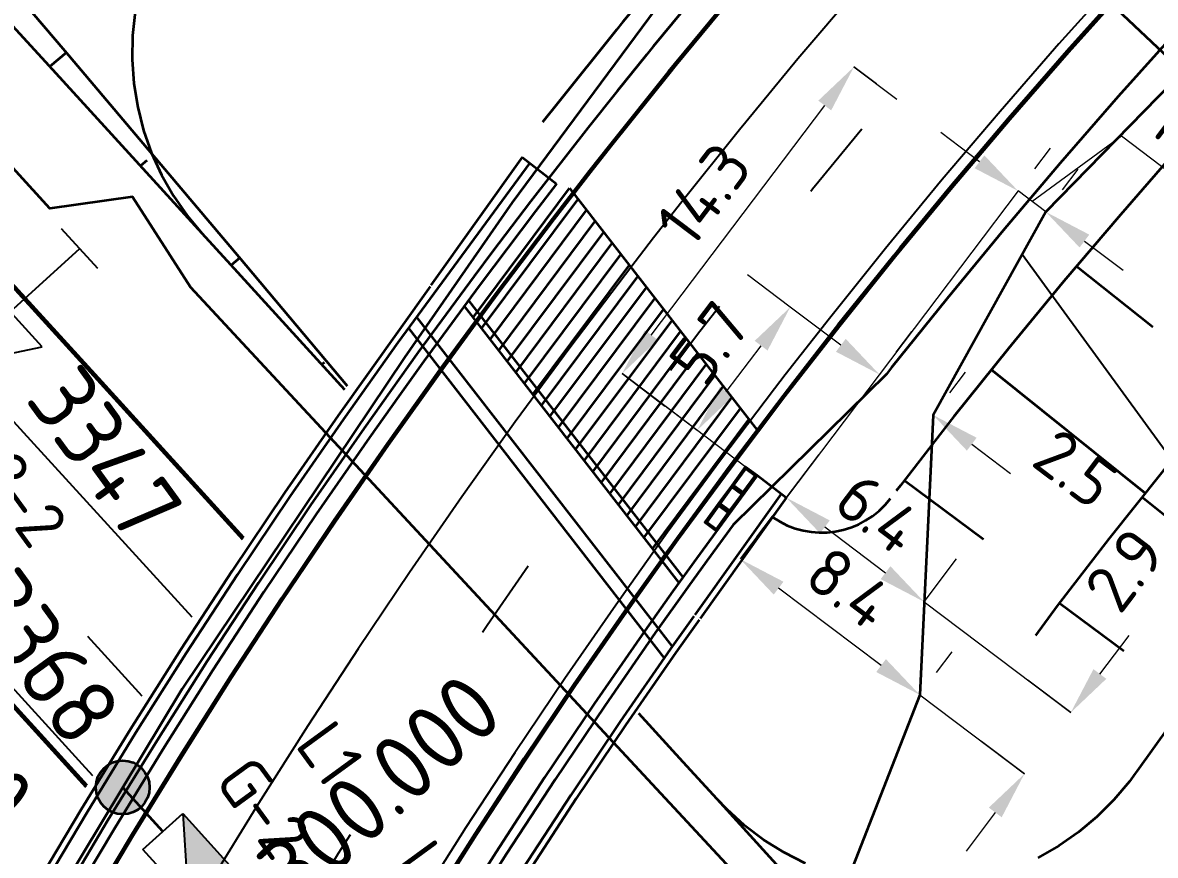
# Model space of a CAD drawing. Header units: metres. Extents: x 134219 to 139080, y 438661 to 444352.
# Drawn here: x 135269.32 to 135311.47, y 443394.96 to 443425.95 of the extents above; entities that cross this region are included whole.
import ezdxf

# ---------------------------------------------------------------- set-up
doc = ezdxf.new("R2010")
doc.units = ezdxf.units.M
doc.linetypes.add('13strp', pattern=[4, 1, -3])
doc.linetypes.add('39strp', pattern=[12, 3, -9])
doc.layers.get('DEFPOINTS').update_dxf_attribs({"color": 193})
for name, color, linetype, lineweight in [('N-WE-KL-ET-T18', 1, 'Continuous', 18), ('N-WE-KL-ET-T25', 7, 'Continuous', 25), ('N-WE-KL-ET_LS_HULPSTUK_MOF-G', 10, 'Continuous', 35), ('N-WE-KL-ET_LS_OV_ARMATUUR-S', 7, 'Continuous', 25), ('N-WE-KL-ET_LS_OV_ARMATUUR-T18', 1, 'Continuous', 25), ('N-WE-KL-ET_LS_OV_KABEL-G', 10, 'KL-LS-OV-N', 35), ('N-WE-KL-ET_LS_OV_KABEL-M', 7, 'Continuous', 18), ('N-WE-KL-ET_LS_OV_KABEL-T25', 7, 'Continuous', 25), ('N-WE-KL-ET_LS_OV_MANTELBUIS-G', 10, 'Continuous', 35), ('Utd-geleiderail-nw', 8, 'glm a2ee v014$0$f2m40080', 35), ('Utd-ondergr-nw', 8, '13strp', 35)]:
    doc.layers.add(name, color=color, linetype=linetype, lineweight=lineweight)
doc.layers.add('N-WE-KL-ET_LS_OV_ARMATUUR-T25', color=2, linetype='Continuous')
doc.layers.add('Utd-weg-nw', color=8, linetype='Continuous')
doc.styles.add('alm a2ee v011$0$rtw_iso', font='NLCS-ISO.ttf')
doc.styles.add('ISO18', font='NLCS-ISO.ttf')
doc.styles.add('ISO25', font='NLCS-ISO.ttf')
doc.styles.add('NLCS-ISO', font='NLCS-ISO.ttf')
doc.styles.add('NLCS_18', font='NLCS-ISO.ttf', dxfattribs={"height": 1.8})
doc.linetypes.add('glm a2ee v014$0$f2m40080', pattern='A,2,-1,[160,RTW.shx,S=0.5,R=0,X=0,Y=0],-1', length=4)
doc.linetypes.add('KL-LS-OV-N', pattern='A,4,-1,[103,NLCS.SHX,S=0.75,R=0,X=0,Y=0],-1,4,-1.5,["0V",Standard,S=1,R=0,X=0,Y=-0.5],-3', length=14.5)
doc.dimstyles.new('NLCS_t18_pijl_Dimension_l3_h1', dxfattribs={"dimtxt": 1.8, "dimasz": 1.8, "dimexe": 2, "dimexo": 2, "dimgap": 0.7, "dimtad": 1, "dimdec": 1, "dimzin": 0, "dimdsep": 46, "dimtxsty": 'NLCS_18', "dimcen": 2.5, "dimdle": 2, "dimclrd": 256, "dimclre": 256, "dimclrt": 256, "dimadec": 1, "dimazin": 0, "dimtfac": 1, "dimtdec": 1, "dimtofl": 0, "dimtmove": 1, "dimatfit": 0, "dimfxl": 0, "dimtolj": 1, "dimtzin": 0, "dimlwd": 18, "dimlwe": 18, "dimarcsym": 0})

# ---------------------------------------------------------------- blocks, each defined once
blk = doc.blocks.new('SKL-ET_OV_ARMATUUR_HD_NATRIUM_1x250W-SO (3)')
for p, q in [((6.493, 0), (3.493, 1.757)), ((3.493, -1.757), (6.493, 0))]:
    blk.add_line(p, q)
for points in [[(3.493, 1.757), (3.493, -1.757)], [(0, 1), (0, -1)], [(3.493, 0), (0, 0)]]:
    blk.add_lwpolyline(points)
at = {"layer": 'N-WE-KL-ET_LS_OV_ARMATUUR-T18', "style": 'ISO18', "flags": 1}
for tag, p in [('TYPE_ARMATUUR', (3.075, -6.821)), ('VERMOGEN_LAMP', (3.075, -10.606)), ('SPIEGELSTAND', (3.075, -14.39)), ('HOOGTE_LICHTMAST', (3.075, -18.175)), ('UITLEGGERHOEK', (3.075, -21.959)), ('TYPE_LICHTMAST', (3.075, -25.744)), ('BOTSVRIENDELIJK', (3.075, -29.528)), ('POSITIE_LICHTMAST', (3.075, -33.313)), ('KABELAANSLUITNG', (3.075, -37.097)), ('VOEDINGSPUNT', (3.075, -44.666))]:
    blk.add_attdef(tag, p, '', height=1.8, dxfattribs=at)
at = {"layer": 'N-WE-KL-ET_LS_OV_ARMATUUR-T18', "style": 'ISO18'}
for tag, p in [('FASE-AANSLUITING_1', (3.075, -40.882)), ('GROEPSNUMMER', (3.075, -48.451))]:
    blk.add_attdef(tag, p, '', height=1.8, dxfattribs=at)
at = {"layer": 'N-WE-KL-ET_LS_OV_ARMATUUR-T25', "style": 'ISO25'}
for tag, p in [('MASTNUMMER', (3.075, 7.391)), ('TYPE_SYMBOOL', (3.075, 3.606))]:
    blk.add_attdef(tag, p, '', height=2.5, dxfattribs=at)
blk = doc.blocks.new('SKL-ET_OV_ARMATUUR_SPECIAAL_1x70W-SO (1)')
blk.add_hatch(color=256).paths.add_polyline_path([(-2.5, -2), (2.5, -2), (0, 0)])
for p, q in [((-2.5, 0), (-2.5, -2)), ((2.5, 0), (-2.5, 0)), ((-2.5, -2), (0, 0)), ((0, 0), (2.5, -2)), ((2.5, -2), (2.5, 0)), ((-2.5, -2), (2.5, -2))]:
    blk.add_line(p, q)
at = {"layer": 'N-WE-KL-ET_LS_OV_ARMATUUR-T18', "style": 'NLCS-ISO', "flags": 1}
for tag, p in [('TYPE_ARMATUUR', (0, -8.681)), ('VERMOGEN_LAMP', (0, -12.465)), ('SPIEGELSTAND', (0, -16.25)), ('POSITIE_ARMATUUR', (0, -20.034)), ('KABELAANSLUITNG', (0, -23.819)), ('VOEDINGSPUNT', (0, -31.388))]:
    blk.add_attdef(tag, p, '', height=1.8, dxfattribs=at)
at = {"layer": 'N-WE-KL-ET_LS_OV_ARMATUUR-T18', "style": 'NLCS-ISO'}
for tag, p in [('FASE-AANSLUITING', (0, -27.603)), ('GROEPSNUMMER', (0, -35.172))]:
    blk.add_attdef(tag, p, '', height=1.8, dxfattribs=at)
at = {"layer": 'N-WE-KL-ET_LS_OV_ARMATUUR-T25', "style": 'NLCS-ISO'}
for tag, p, height in [('MASTNUMMER', (0, 6.36), 2.5), ('TYPE_SYMBOOL', (0, 2.575), 2.25)]:
    blk.add_attdef(tag, p, '', height=height, dxfattribs=at)
blk = doc.blocks.new('SKL-ET_HULP_MOF_AFDEKMOF_SO')
at = {"ltscale": 10}
h = blk.add_hatch(color=256, dxfattribs=at)
edge = h.paths.add_edge_path()
edge.add_arc((0, 0), 1, 0, 360)
blk.add_circle((0, 0), 1)
at = {"layer": 'N-WE-KL-ET-T18', "style": 'NLCS-ISO', "flags": 1}
for tag, p in [('OMSCHRIJVING_LEGENDA', (0, -8.431)), ('LOCATIE', (0, -12.215)), ('MASTNUMMER', (0, -16)), ('VAN', (0, -19.784)), ('NAAR', (0, -23.569)), ('AFTAKKING', (0, -27.353)), ('VOEDINGSPUNT', (0, -31.138)), ('GROEPSNUMMER', (0, -34.922)), ('POSITIE_X', (0, -38.707)), ('POSITIE_Y', (0, -42.491)), ('OVERIGE_OPMERKING(EN)_2', (0, -50.06))]:
    blk.add_attdef(tag, p, '', height=1.8, dxfattribs=at)
at = {"layer": 'N-WE-KL-ET-T18', "style": 'NLCS-ISO'}
blk.add_attdef('OVERIGE_OPMERKING(EN)_1', (0, -46.276), '', height=1.8, dxfattribs=at)
at = {"layer": 'N-WE-KL-ET-T25', "style": 'NLCS-ISO'}
blk.add_attdef('SOORT_MOF', (0, 2.715), '', height=2.25, dxfattribs=at)
blk = doc.blocks.new('*D387')
at = {"layer": 'DEFPOINTS', "color": 0, "transparency": 16777216}
for p in [(135297.735, 443408.267), (135302.864, 443404.391), (135302.864, 443404.391)]:
    blk.add_point(p, dxfattribs=at)
at = {"layer": 'N-WE-KL-ET_LS_OV_KABEL-M', "lineweight": 18, "transparency": 16777216}
for p, q in [((135297.735, 443408.267), (135298.941, 443409.862)), ((135302.864, 443404.391), (135304.07, 443405.987))]:
    blk.add_line(p, q, dxfattribs=at)
at = {"layer": 'N-WE-KL-ET_LS_OV_KABEL-M', "linetype": 'Continuous', "lineweight": 18, "transparency": 16777216}
blk.add_line((135299.171, 443407.182), (135301.428, 443405.476), dxfattribs=at)
at = {"layer": 'N-WE-KL-ET_LS_OV_KABEL-M', "transparency": 16777216}
for points in [[(135299.352, 443407.421), (135298.99, 443406.942), (135297.735, 443408.267)], [(135301.609, 443405.715), (135301.247, 443405.237), (135302.864, 443404.391)]]:
    blk.add_solid(points, dxfattribs=at)
at = {"layer": 'N-WE-KL-ET_LS_OV_KABEL-M', "transparency": 16777216, "insert": (135301.158, 443407.686), "char_height": 1.8, "attachment_point": 5, "rotation": 322.9249, "style": 'NLCS_18'}
blk.add_mtext('\\A1;6.4', dxfattribs=at)
blk = doc.blocks.new('*D388')
at = {"layer": 'DEFPOINTS', "color": 0, "transparency": 16777216}
for p in [(135308.319, 443400.269), (135306.596, 443397.989), (135306.596, 443397.989)]:
    blk.add_point(p, dxfattribs=at)
at = {"layer": 'N-WE-KL-ET_LS_OV_KABEL-M', "linetype": 'Continuous', "lineweight": 18, "transparency": 16777216}
for p, q in [((135309.404, 443401.705), (135310.489, 443403.142)), ((135305.51, 443396.552), (135304.425, 443395.116))]:
    blk.add_line(p, q, dxfattribs=at)
at = {"layer": 'N-WE-KL-ET_LS_OV_KABEL-M', "lineweight": 18, "transparency": 16777216}
for p, q in [((135308.319, 443400.269), (135306.723, 443401.475)), ((135306.596, 443397.989), (135305, 443399.194))]:
    blk.add_line(p, q, dxfattribs=at)
at = {"layer": 'N-WE-KL-ET_LS_OV_KABEL-M', "transparency": 16777216}
for points in [[(135309.165, 443401.886), (135309.643, 443401.525), (135308.319, 443400.269)], [(135305.271, 443396.733), (135305.75, 443396.372), (135306.596, 443397.989)]]:
    blk.add_solid(points, dxfattribs=at)
at = {"layer": 'N-WE-KL-ET_LS_OV_KABEL-M', "transparency": 16777216, "insert": (135310.326, 443405.58), "char_height": 1.8, "attachment_point": 5, "rotation": 52.9249, "style": 'NLCS_18'}
blk.add_mtext('\\A1;2.9', dxfattribs=at)
blk = doc.blocks.new('*D389')
at = {"layer": 'DEFPOINTS', "color": 0, "transparency": 16777216}
for p in [(135296.012, 443405.986, 8.039), (135296.012, 443405.986), (135302.698, 443400.934, 8.039)]:
    blk.add_point(p, dxfattribs=at)
at = {"layer": 'N-WE-KL-ET_LS_OV_KABEL-M', "lineweight": 18, "transparency": 16777216}
for p, q in [((135296.635, 443406.811), (135297.217, 443407.582)), ((135303.321, 443401.759), (135303.903, 443402.529))]:
    blk.add_line(p, q, dxfattribs=at)
at = {"layer": 'N-WE-KL-ET_LS_OV_KABEL-M', "linetype": 'Continuous', "lineweight": 18, "transparency": 16777216}
blk.add_line((135301.262, 443402.019), (135297.448, 443404.901), dxfattribs=at)
at = {"layer": 'N-WE-KL-ET_LS_OV_KABEL-M', "transparency": 16777216}
for points in [[(135297.629, 443405.14), (135297.267, 443404.661), (135296.012, 443405.986)], [(135301.442, 443402.258), (135301.081, 443401.78), (135302.698, 443400.934)]]:
    blk.add_solid(points, dxfattribs=at)
at = {"layer": 'N-WE-KL-ET_LS_OV_KABEL-M', "transparency": 16777216, "insert": (135300.083, 443404.915), "char_height": 1.8, "attachment_point": 5, "rotation": 322.9249, "style": 'NLCS_18'}
blk.add_mtext('\\A1;8.4', dxfattribs=at)
blk = doc.blocks.new('*D390')
at = {"layer": 'DEFPOINTS', "color": 0, "transparency": 16777216}
for p in [(135301.2, 443412.853, 8.039), (135301.2, 443412.853), (135303.2, 443411.342, 8.039)]:
    blk.add_point(p, dxfattribs=at)
at = {"layer": 'N-WE-KL-ET_LS_OV_KABEL-M', "linetype": 'Continuous', "lineweight": 18, "transparency": 16777216}
for p, q in [((135299.764, 443413.938), (135298.328, 443415.023)), ((135304.636, 443410.257), (135306.072, 443409.172))]:
    blk.add_line(p, q, dxfattribs=at)
at = {"layer": 'N-WE-KL-ET_LS_OV_KABEL-M', "lineweight": 18, "transparency": 16777216}
for p, q in [((135301.824, 443413.678), (135302.406, 443414.449)), ((135303.823, 443412.168), (135304.405, 443412.938))]:
    blk.add_line(p, q, dxfattribs=at)
at = {"layer": 'N-WE-KL-ET_LS_OV_KABEL-M', "transparency": 16777216}
for points in [[(135299.945, 443414.178), (135299.583, 443413.699), (135301.2, 443412.853)], [(135304.817, 443410.497), (135304.455, 443410.018), (135303.2, 443411.342)]]:
    blk.add_solid(points, dxfattribs=at)
at = {"layer": 'N-WE-KL-ET_LS_OV_KABEL-M', "transparency": 16777216, "insert": (135308.489, 443409.351), "char_height": 1.8, "attachment_point": 5, "rotation": 322.9249, "style": 'NLCS_18'}
blk.add_mtext('\\A1;2.5', dxfattribs=at)
blk = doc.blocks.new('*D391')
at = {"layer": 'DEFPOINTS', "color": 0, "transparency": 16777216}
for p in [(135297.883, 443415.36), (135297.883, 443415.36), (135294.418, 443410.773)]:
    blk.add_point(p, dxfattribs=at)
at = {"layer": 'N-WE-KL-ET_LS_OV_KABEL-M', "lineweight": 18, "transparency": 16777216}
for p, q in [((135297.883, 443415.36), (135296.288, 443416.565)), ((135294.418, 443410.773), (135292.822, 443411.979))]:
    blk.add_line(p, q, dxfattribs=at)
at = {"layer": 'N-WE-KL-ET_LS_OV_KABEL-M', "linetype": 'Continuous', "lineweight": 18, "transparency": 16777216}
blk.add_line((135295.503, 443412.209), (135296.798, 443413.923), dxfattribs=at)
at = {"layer": 'N-WE-KL-ET_LS_OV_KABEL-M', "transparency": 16777216}
for points in [[(135296.559, 443414.104), (135297.037, 443413.743), (135297.883, 443415.36)], [(135295.264, 443412.39), (135295.742, 443412.028), (135294.418, 443410.773)]]:
    blk.add_solid(points, dxfattribs=at)
at = {"layer": 'N-WE-KL-ET_LS_OV_KABEL-M', "transparency": 16777216, "insert": (135294.873, 443414.03), "char_height": 1.8, "attachment_point": 5, "rotation": 52.9249, "style": 'NLCS_18'}
blk.add_mtext('\\A1;5.7', dxfattribs=at)
blk = doc.blocks.new('*D392')
at = {"layer": 'DEFPOINTS', "color": 0, "transparency": 16777216}
for p in [(135300.251, 443424.298), (135300.251, 443424.298), (135291.625, 443412.883)]:
    blk.add_point(p, dxfattribs=at)
at = {"layer": 'N-WE-KL-ET_LS_OV_KABEL-M', "lineweight": 18, "transparency": 16777216}
for p, q in [((135300.251, 443424.298), (135301.847, 443423.093)), ((135291.625, 443412.883), (135293.221, 443411.677))]:
    blk.add_line(p, q, dxfattribs=at)
at = {"layer": 'N-WE-KL-ET_LS_OV_KABEL-M', "linetype": 'Continuous', "lineweight": 18, "transparency": 16777216}
blk.add_line((135292.711, 443414.319), (135299.166, 443422.862), dxfattribs=at)
at = {"layer": 'N-WE-KL-ET_LS_OV_KABEL-M', "transparency": 16777216}
for points in [[(135298.926, 443423.043), (135299.405, 443422.681), (135300.251, 443424.298)], [(135292.471, 443414.5), (135292.95, 443414.138), (135291.625, 443412.883)]]:
    blk.add_solid(points, dxfattribs=at)
at = {"layer": 'N-WE-KL-ET_LS_OV_KABEL-M', "transparency": 16777216, "insert": (135294.662, 443419.555), "char_height": 1.8, "attachment_point": 5, "rotation": 52.9249, "style": 'NLCS_18'}
blk.add_mtext('\\A1;14.3', dxfattribs=at)
blk = doc.blocks.new('*D393')
at = {"layer": 'DEFPOINTS', "color": 0, "transparency": 16777216}
for p in [(135306.36, 443419.682, 8.039), (135306.36, 443419.682), (135307.392, 443418.902, 8.039)]:
    blk.add_point(p, dxfattribs=at)
at = {"layer": 'N-WE-KL-ET_LS_OV_KABEL-M', "linetype": 'Continuous', "lineweight": 18, "transparency": 16777216}
for p, q in [((135304.924, 443420.767), (135303.488, 443421.852)), ((135306.876, 443419.292), (135310.203, 443421.729)), ((135310.203, 443421.729), (135313.187, 443419.474)), ((135307.392, 443418.902), (135306.36, 443419.682)), ((135308.828, 443417.817), (135310.265, 443416.732))]:
    blk.add_line(p, q, dxfattribs=at)
at = {"layer": 'N-WE-KL-ET_LS_OV_KABEL-M', "lineweight": 18, "transparency": 16777216}
for p, q in [((135306.984, 443420.507), (135307.566, 443421.278)), ((135308.016, 443419.727), (135308.598, 443420.498))]:
    blk.add_line(p, q, dxfattribs=at)
at = {"layer": 'N-WE-KL-ET_LS_OV_KABEL-M', "transparency": 16777216}
for points in [[(135305.105, 443421.006), (135304.743, 443420.528), (135306.36, 443419.682)], [(135309.009, 443418.056), (135308.648, 443417.578), (135307.392, 443418.902)]]:
    blk.add_solid(points, dxfattribs=at)
at = {"layer": 'N-WE-KL-ET_LS_OV_KABEL-M', "transparency": 16777216, "insert": (135312.66, 443421.878), "char_height": 1.8, "attachment_point": 5, "rotation": 322.9249, "style": 'NLCS_18'}
blk.add_mtext('\\A1;1.3', dxfattribs=at)

msp = doc.modelspace()

# ---------------------------------------------------------------- linework, layer by layer
at = {"layer": 'N-WE-KL-ET_LS_OV_KABEL-G', "flags": 128}
for points in [[(135533.092, 443210.04), (135533.535, 443210.759), (135534.343, 443212.229), (135533.528, 443212.567), (135528.772, 443203.137), (135525.989, 443204.277), (135479.738, 443235.112), (135473.517, 443239.231), (135463.956, 443246.918), (135443.327, 443261.303), (135429.709, 443270.851), (135415.459, 443281.65), (135402.01, 443292.438), (135387.865, 443304.349), (135376.424, 443314.545), (135366.623, 443323.695), (135358.679, 443331.247), (135352.874, 443337.283), (135339.952, 443350.762), (135329.776, 443361.208), (135324.303, 443365.552), (135315.614, 443372.982), (135275.562, 443416.107), (135273.401, 443419.458), (135270.331, 443419.034), (135260.539, 443429.783), (135245.69, 443445.653), (135226.755, 443465.817), (135208.161, 443486.076), (135184.337, 443511.159), (135171.106, 443525.502), (135145.778, 443551.185), (135137.552, 443561.265), (135111.823, 443587.421), (135096.517, 443601.573), (135096.581, 443601.642), (135094.961, 443603.186), (135072.155, 443625.469), (135049.888, 443646.392), (135049.859, 443646.372)], [(135274.534, 443395.842), (135273.041, 443397.485)]]:
    msp.add_lwpolyline(points, dxfattribs=at)
for points, elevation in [([(135529.9, 443571.875), (135523.79, 443568.374), (135513.946, 443562.397), (135500.618, 443554.834), (135497.127, 443552.893), (135485.442, 443546.346), (135476.713, 443541.44), (135465.438, 443534.876), (135455.272, 443529.64), (135450.451, 443527.984), (135439.153, 443522.461), (135433.339, 443519.575), (135415.868, 443511.311), (135400.803, 443504.549), (135389.184, 443499.078), (135377.101, 443493.401), (135361.318, 443485.239), (135349.162, 443477.672), (135342.125, 443472.758), (135333.617, 443466.603), (135324.792, 443459.256), (135322.366, 443457.346), (135310.064, 443446.127), (135304.584, 443440.292), (135302.487, 443438.14), (135300.612, 443436.914), (135300.632, 443436.922), (135300.606, 443436.747), (135297.969, 443433.343), (135287.537, 443419.258), (135283.531, 443413.488), (135275.252, 443401.159), (135268.552, 443390.028), (135261.769, 443377.032), (135253.948, 443359.543), (135249.283, 443346.731), (135245.327, 443333.985), (135239.582, 443308.498), (135238.411, 443302.213), (135237.077, 443299.825), (135235.322, 443288.355), (135234.738, 443284.025), (135234.363, 443271.554), (135234.551, 443258.583), (135234.553, 443258.608), (135234.172, 443256.929), (135234.544, 443246.911), (135234.533, 443246.867)], 7.177), ([(135312.654, 443425.347), (135312.841, 443425.409), (135313.119, 443424.776), (135307.392, 443418.902), (135303.2, 443411.342), (135302.698, 443400.934), (135298.841, 443391.059)], 8.152)]:
    msp.add_lwpolyline(points, dxfattribs=dict(at, elevation=elevation))
at = {"layer": 'N-WE-KL-ET_LS_OV_KABEL-M'}
for points in [[(135301.086, 443423.668), (135300.251, 443424.298)], [(135306.36, 443419.682), (135296.012, 443405.986)], [(135298.328, 443415.023), (135297.883, 443415.36)], [(135296.651, 443409.086), (135291.625, 443412.883)], [(135302.864, 443404.391), (135308.319, 443400.269)]]:
    msp.add_lwpolyline(points, dxfattribs=at)
at = {"layer": 'N-WE-KL-ET_LS_OV_KABEL-M', "elevation": 8.039}
msp.add_lwpolyline([(135302.698, 443400.934), (135306.596, 443397.989)], dxfattribs=at)
at = {"layer": 'N-WE-KL-ET_LS_OV_KABEL-T25'}
msp.add_line((135325.009, 443391.91), (135306.51, 443417.311), dxfattribs=at)
at = {"layer": 'N-WE-KL-ET_LS_OV_MANTELBUIS-G', "linetype": 'Continuous'}
msp.add_lwpolyline([(135311.967, 443424.62), (135313.341, 443426.074), (135301.293, 443437.451), (135299.919, 443435.997)], close=True, dxfattribs=at)
at = {"layer": 'Utd-geleiderail-nw', "linetype": 'Continuous', "flags": 128}
for points in [[(135294.646, 443427.317), (135292.785, 443425.063), (135292.53, 443424.749), (135291.447, 443423.398), (135290.358, 443422.039), (135288.216, 443419.288), (135286.807, 443417.426), (135286.114, 443416.51), (135284.553, 443414.394), (135284.04, 443413.688), (135282.021, 443410.86), (135280.035, 443407.994), (135278.089, 443405.101), (135276.183, 443402.181), (135274.318, 443399.235), (135272.494, 443396.264), (135270.711, 443393.267)], [(135312.284, 443425.645), (135310.09, 443423.198), (135307.93, 443420.721), (135305.803, 443418.213), (135303.715, 443415.685), (135301.654, 443413.113), (135301.462, 443412.867), (135295.754, 443407.254), (135294.775, 443405.922), (135294.069, 443404.942), (135292.86, 443403.239), (135290.977, 443400.522), (135289.134, 443397.782), (135287.328, 443395.016), (135285.562, 443392.226)]]:
    msp.add_lwpolyline(points, dxfattribs=at)
at = {"layer": 'Utd-ondergr-nw', "linetype": 'Continuous'}
for p, q in [((135287.906, 443420.94), (135289.189, 443419.943)), ((135286.079, 443414.974), (135289.667, 443419.783)), ((135289.667, 443419.783), (135296.662, 443410.763)), ((135286.397, 443414.564), (135289.985, 443419.373)), ((135286.715, 443414.154), (135290.303, 443418.963)), ((135287.033, 443413.744), (135290.621, 443418.553)), ((135287.351, 443413.334), (135290.939, 443418.143)), ((135287.669, 443412.924), (135291.257, 443417.733)), ((135287.987, 443412.514), (135291.575, 443417.323)), ((135288.305, 443412.104), (135291.893, 443416.913)), ((135288.623, 443411.694), (135292.211, 443416.503)), ((135288.941, 443411.284), (135292.529, 443416.093)), ((135289.259, 443410.874), (135292.847, 443415.683)), ((135285.75, 443415.399), (135293.738, 443405.098)), ((135285.903, 443415.609), (135293.89, 443405.311)), ((135289.577, 443410.464), (135293.165, 443415.273)), ((135283.977, 443414.987), (135293.488, 443402.723)), ((135289.895, 443410.054), (135293.483, 443414.863)), ((135283.671, 443414.571), (135293.191, 443402.296)), ((135290.213, 443409.644), (135293.8, 443414.453)), ((135290.531, 443409.234), (135294.118, 443414.043)), ((135290.849, 443408.824), (135294.436, 443413.633)), ((135291.167, 443408.414), (135294.754, 443413.223)), ((135291.485, 443408.004), (135295.072, 443412.813)), ((135291.803, 443407.594), (135295.39, 443412.403)), ((135292.12, 443407.184), (135295.708, 443411.993)), ((135292.438, 443406.774), (135296.026, 443411.583)), ((135292.756, 443406.364), (135296.344, 443411.173)), ((135293.074, 443405.954), (135296.662, 443410.763)), ((135297.735, 443408.267), (135296.648, 443409.088))]:
    msp.add_line(p, q, dxfattribs=at)
at = {"layer": 'Utd-ondergr-nw', "linetype": 'Continuous', "flags": 128}
for points in [[(135281.306, 443412.279), (135277.065, 443416.936), (135276.002, 443418.101), (135270.303, 443424.338), (135263.528, 443431.73), (135256.742, 443439.11), (135249.944, 443446.48), (135243.134, 443453.839), (135236.312, 443461.187), (135229.479, 443468.525), (135225.067, 443473.25), (135222.634, 443475.851), (135215.777, 443483.166), (135210.922, 443488.332), (135208.909, 443490.47), (135202.029, 443497.764), (135195.137, 443505.046), (135188.233, 443512.317), (135181.318, 443519.577), (135174.392, 443526.827), (135167.453, 443534.065), (135160.503, 443541.291), (135154.5, 443547.515)], [(135277.513, 443406.716), (135272.226, 443412.522), (135265.47, 443419.916), (135258.703, 443427.3), (135251.924, 443434.673), (135251.273, 443435.38), (135245.133, 443442.035), (135238.33, 443449.387), (135231.516, 443456.727), (135224.69, 443464.057), (135220.282, 443468.777), (135217.852, 443471.375), (135211.002, 443478.683), (135206.152, 443483.843), (135204.141, 443485.98), (135197.268, 443493.265), (135190.383, 443500.54), (135183.487, 443507.804), (135176.579, 443515.056), (135169.66, 443522.298), (135162.729, 443529.528), (135155.786, 443536.748), (135149.789, 443542.965)], [(135277.553, 443406.776), (135272.278, 443412.569), (135265.522, 443419.964), (135258.755, 443427.348), (135251.975, 443434.721), (135245.184, 443442.083), (135238.382, 443449.434), (135231.567, 443456.775), (135224.741, 443464.104), (135220.333, 443468.825), (135217.903, 443471.423), (135211.053, 443478.731), (135206.203, 443483.891), (135204.192, 443486.028), (135197.319, 443493.313), (135190.434, 443500.588), (135183.538, 443507.852), (135176.63, 443515.104), (135169.71, 443522.346), (135162.779, 443529.577), (135155.836, 443536.796), (135149.84, 443543.013)], [(135271.718, 443397.557), (135271.237, 443398.086), (135264.505, 443405.48), (135257.761, 443412.862), (135251.005, 443420.233), (135244.237, 443427.594), (135243.587, 443428.3), (135237.457, 443434.944), (135230.666, 443442.283), (135223.863, 443449.611), (135217.048, 443456.929), (135212.647, 443461.641), (135210.222, 443464.235), (135203.383, 443471.53), (135198.541, 443476.682), (135196.534, 443478.815), (135189.672, 443486.088), (135182.799, 443493.351), (135175.914, 443500.602), (135169.018, 443507.843), (135162.11, 443515.072), (135155.191, 443522.291), (135148.26, 443529.498), (135146.053, 443531.788)], [(135271.681, 443397.494), (135271.186, 443398.039), (135264.453, 443405.432), (135257.709, 443412.815), (135250.953, 443420.186), (135244.185, 443427.547), (135237.406, 443434.897), (135230.615, 443442.236), (135223.812, 443449.564), (135216.997, 443456.881), (135212.596, 443461.593), (135210.17, 443464.187), (135203.332, 443471.482), (135198.49, 443476.634), (135196.483, 443478.767), (135189.621, 443486.04), (135182.748, 443493.303), (135175.863, 443500.554), (135168.967, 443507.795), (135162.059, 443515.024), (135155.14, 443522.242), (135148.209, 443529.449), (135147.558, 443530.125)], [(135281.407, 443412.423), (135277.38, 443417.223), (135270.904, 443424.889), (135264.388, 443432.519), (135257.819, 443440.103), (135251.213, 443447.653), (135244.605, 443455.202), (135237.995, 443462.752), (135231.384, 443470.302), (135227.12, 443475.17), (135224.771, 443477.851), (135218.148, 443485.392), (135213.457, 443490.717), (135211.513, 443492.923), (135204.876, 443500.454), (135198.242, 443507.989)], [(135342.175, 443456.522), (135339.549, 443454.488), (135336.951, 443452.417), (135334.383, 443450.31), (135331.844, 443448.167), (135329.334, 443445.99), (135326.856, 443443.778), (135324.408, 443441.532), (135321.992, 443439.252), (135319.607, 443436.938), (135317.255, 443434.592), (135314.936, 443432.213), (135312.65, 443429.803), (135310.398, 443427.361), (135308.18, 443424.887), (135305.996, 443422.384), (135303.847, 443419.85), (135301.962, 443417.566), (135301.734, 443417.286), (135299.657, 443414.694), (135297.976, 443412.541)], [(135324.809, 443456.389), (135322.186, 443454.113), (135319.595, 443451.801), (135317.037, 443449.453), (135314.511, 443447.07), (135312.019, 443444.652), (135309.561, 443442.199), (135307.137, 443439.713), (135304.747, 443437.193), (135302.393, 443434.64), (135300.075, 443432.055), (135297.792, 443429.438), (135295.547, 443426.79), (135293.576, 443424.403), (135293.338, 443424.11), (135291.166, 443421.401), (135290.404, 443420.431)], [(135324.854, 443456.335), (135322.233, 443454.06), (135319.642, 443451.749), (135317.085, 443449.401), (135314.56, 443447.019), (135312.068, 443444.602), (135309.61, 443442.15), (135307.187, 443439.664), (135304.798, 443437.145), (135302.445, 443434.593), (135300.127, 443432.009), (135297.845, 443429.393), (135295.6, 443426.745), (135293.63, 443424.359), (135293.392, 443424.066), (135291.221, 443421.357), (135290.453, 443420.38)], [(135342.218, 443456.467), (135339.592, 443454.433), (135336.995, 443452.362), (135334.427, 443450.256), (135331.889, 443448.114), (135329.381, 443445.937), (135326.903, 443443.726), (135324.456, 443441.48), (135322.04, 443439.201), (135319.656, 443436.888), (135317.305, 443434.543), (135314.986, 443432.165), (135312.701, 443429.755), (135310.45, 443427.313), (135308.232, 443424.841), (135306.049, 443422.338), (135303.901, 443419.805), (135302.017, 443417.522), (135301.789, 443417.242), (135299.712, 443414.65), (135298.025, 443412.49)], [(135320.548, 443455.974), (135317.931, 443453.639), (135315.348, 443451.268), (135312.797, 443448.861), (135310.28, 443446.419), (135307.797, 443443.943), (135305.349, 443441.432), (135302.936, 443438.887), (135300.558, 443436.309), (135298.217, 443433.698), (135295.912, 443431.055), (135293.644, 443428.381), (135291.654, 443425.97), (135291.413, 443425.675), (135289.22, 443422.938), (135288.668, 443422.236)], [(135350.727, 443456.019), (135348.107, 443454.103), (135345.514, 443452.151), (135342.948, 443450.163), (135340.41, 443448.14), (135337.9, 443446.082), (135335.419, 443443.988), (135332.968, 443441.861), (135330.546, 443439.7), (135328.155, 443437.505), (135325.794, 443435.278), (135323.464, 443433.018), (135321.166, 443430.725), (135318.901, 443428.401), (135316.667, 443426.046), (135314.467, 443423.66), (135312.3, 443421.244), (135310.166, 443418.797), (135308.067, 443416.322), (135306.225, 443414.091), (135306.002, 443413.817), (135303.973, 443411.284), (135301.979, 443408.723), (135301.827, 443408.526)], [(135346.852, 443445.195), (135344.418, 443443.183), (135342.012, 443441.139), (135339.633, 443439.065), (135337.282, 443436.959), (135334.948, 443434.836), (135332.635, 443432.691), (135330.376, 443430.488), (135328.148, 443428.257), (135325.95, 443425.996), (135323.814, 443423.677), (135321.716, 443421.325), (135319.65, 443418.946), (135317.617, 443416.54), (135315.618, 443414.109), (135313.651, 443411.653), (135311.907, 443409.459), (135311.692, 443409.193), (135309.733, 443406.734), (135307.815, 443404.243), (135307.003, 443403.132)], [(135273.504, 443426.357), (135273.408, 443425.468), (135273.392, 443424.574), (135273.456, 443423.682), (135273.599, 443422.799), (135273.821, 443421.933), (135274.119, 443421.09), (135274.491, 443420.277), (135274.935, 443419.5), (135275.445, 443418.767), (135276.002, 443418.101)], [(135270.95, 443424.835), (135270.33, 443424.309)], [(135288.189, 443420.726), (135283.283, 443414.041), (135281.253, 443411.193), (135279.262, 443408.317), (135277.311, 443405.413), (135275.401, 443402.482), (135273.532, 443399.525), (135271.704, 443396.543), (135269.918, 443393.535), (135268.173, 443390.503)], [(135273.942, 443420.818), (135273.705, 443420.617)], [(135287.906, 443420.94), (135284.509, 443416.174)], [(135290.404, 443420.431), (135289.033, 443418.661), (135286.938, 443415.892), (135284.881, 443413.094), (135282.864, 443410.267), (135280.885, 443407.413), (135278.947, 443404.532), (135277.049, 443401.624), (135275.192, 443398.691), (135273.375, 443395.731), (135271.6, 443392.747), (135269.866, 443389.738), (135268.175, 443386.705)], [(135290.453, 443420.38), (135289.088, 443418.618), (135286.994, 443415.85), (135284.938, 443413.053), (135282.921, 443410.227), (135280.943, 443407.374), (135279.006, 443404.494), (135277.108, 443401.587), (135275.251, 443398.653), (135273.435, 443395.695), (135271.66, 443392.711), (135269.927, 443389.703), (135268.236, 443386.672)], [(135289.189, 443419.943), (135288.402, 443418.932), (135286.303, 443416.154), (135284.243, 443413.347), (135283.318, 443412.049), (135282.222, 443410.512), (135280.241, 443407.649), (135278.299, 443404.759), (135276.398, 443401.842), (135274.538, 443398.899), (135272.718, 443395.93), (135270.941, 443392.937), (135269.204, 443389.919)], [(135277.403, 443417.196), (135277.077, 443416.922)], [(135311.373, 443414.613), (135308.537, 443416.876)], [(135284.479, 443416.132), (135281.056, 443411.331), (135279.063, 443408.452), (135277.111, 443405.545), (135275.199, 443402.612), (135273.328, 443399.652), (135271.498, 443396.667), (135269.71, 443393.656), (135267.964, 443390.621)], [(135280.534, 443413.296), (135280.448, 443413.224)], [(135311.092, 443408.439), (135305.367, 443413.025)], [(135297.976, 443412.541), (135297.616, 443412.072), (135295.611, 443409.423), (135293.644, 443406.746), (135291.713, 443404.042), (135289.821, 443401.312), (135287.967, 443398.555), (135286.151, 443395.773), (135284.374, 443392.966), (135282.636, 443390.135), (135280.937, 443387.28), (135279.279, 443384.401), (135277.66, 443381.5), (135276.082, 443378.576), (135274.545, 443375.631), (135273.049, 443372.665), (135271.594, 443369.678), (135270.18, 443366.672), (135268.809, 443363.646)], [(135298.025, 443412.49), (135297.671, 443412.03), (135295.667, 443409.381), (135293.7, 443406.705), (135291.771, 443404.002), (135289.879, 443401.272), (135288.025, 443398.517), (135286.21, 443395.735), (135284.433, 443392.929), (135282.696, 443390.099), (135280.998, 443387.244), (135279.339, 443384.367), (135277.721, 443381.466), (135276.144, 443378.544), (135274.607, 443375.599), (135273.111, 443372.634), (135271.657, 443369.648), (135270.244, 443366.643), (135268.873, 443363.618)], [(135296.648, 443409.088), (135294.388, 443406.009), (135293.513, 443404.782), (135292.468, 443403.315), (135290.585, 443400.596), (135288.741, 443397.85), (135286.935, 443395.078), (135285.167, 443392.283), (135283.439, 443389.462), (135281.749, 443386.618), (135280.1, 443383.751), (135279.189, 443382.116), (135278.49, 443380.861), (135276.921, 443377.949), (135275.393, 443375.016), (135273.905, 443372.062), (135272.458, 443369.087), (135271.053, 443366.092), (135269.69, 443363.079), (135268.368, 443360.046)], [(135305.069, 443406.706), (135302.125, 443408.911)], [(135297.543, 443408.411), (135294.33, 443403.904)], [(135297.735, 443408.267), (135294.526, 443403.765)], [(135315.653, 443404.536), (135310.967, 443408.282)], [(135310.296, 443402.549), (135307.89, 443404.341)], [(135294.3, 443403.862), (135293.429, 443402.64), (135291.556, 443399.934), (135289.721, 443397.201), (135287.923, 443394.444), (135286.165, 443391.662), (135284.445, 443388.855), (135282.764, 443386.025), (135281.122, 443383.172), (135279.521, 443380.297), (135277.959, 443377.399), (135276.438, 443374.48), (135274.958, 443371.54), (135273.518, 443368.58), (135272.12, 443365.6), (135270.764, 443362.602), (135269.449, 443359.584), (135268.176, 443356.549)], [(135294.496, 443403.722), (135293.626, 443402.502), (135291.754, 443399.798), (135289.921, 443397.069), (135288.125, 443394.314), (135286.368, 443391.535), (135284.65, 443388.731), (135282.971, 443385.904), (135281.331, 443383.054), (135279.731, 443380.181), (135278.171, 443377.287), (135276.652, 443374.371), (135275.173, 443371.434), (135273.735, 443368.477), (135272.338, 443365.5), (135270.983, 443362.504), (135269.669, 443359.49), (135268.398, 443356.458)], [(135312.574, 443400.59), (135310.788, 443398.105), (135310.714, 443398.001), (135310.501, 443397.711), (135309.928, 443397.025), (135309.295, 443396.393), (135308.609, 443395.82), (135307.874, 443395.311), (135307.096, 443394.869)], [(135334.568, 443355.418), (135331.104, 443358.892), (135327.66, 443362.385), (135327.097, 443362.96), (135324.236, 443365.898), (135323.581, 443366.574), (135320.504, 443369.773), (135317.436, 443372.991), (135314.054, 443376.572), (135310.682, 443380.173), (135307.317, 443383.794), (135303.958, 443387.431), (135300.603, 443391.084), (135297.25, 443394.75), (135295.16, 443397.042), (135293.897, 443398.428), (135292.25, 443400.24)], [(135298.45, 443394.657), (135297.651, 443395.06), (135296.892, 443395.532), (135296.178, 443396.071), (135295.516, 443396.671), (135295.16, 443397.042)]]:
    msp.add_lwpolyline(points, dxfattribs=at)
at = {"layer": 'Utd-ondergr-nw', "linetype": 'Continuous'}
for points in [[(135296.147, 443408.401), (135296.648, 443409.088), (135296.203, 443409.412), (135295.703, 443408.725)], [(135296.136, 443408.471), (135296.578, 443409.077), (135296.214, 443409.342), (135295.773, 443408.736)], [(135295.647, 443407.714), (135296.147, 443408.401), (135295.703, 443408.725), (135295.202, 443408.038)], [(135295.636, 443407.784), (135296.077, 443408.39), (135295.714, 443408.655), (135295.272, 443408.049)], [(135295.146, 443407.027), (135295.647, 443407.714), (135295.202, 443408.038), (135294.702, 443407.351)], [(135295.135, 443407.097), (135295.577, 443407.703), (135295.213, 443407.968), (135294.772, 443407.362)]]:
    msp.add_lwpolyline(points, close=True, dxfattribs=at)
msp.add_arc((135299.054, 443410.18), 3.211, 235.1663, 322.8851, dxfattribs=at)
at = {"layer": 'Utd-weg-nw', "linetype": '39strp', "flags": 128}
for points in [[(135728.094, 443738.861), (135725.394, 443734.691), (135722.652, 443730.549), (135721.509, 443728.848), (135719.869, 443726.434), (135717.045, 443722.348), (135714.18, 443718.289), (135711.275, 443714.26), (135708.33, 443710.26), (135705.345, 443706.29), (135702.32, 443702.349), (135699.256, 443698.439), (135696.153, 443694.56), (135693.011, 443690.712), (135689.831, 443686.896), (135686.614, 443683.112), (135683.358, 443679.36), (135680.065, 443675.641), (135676.735, 443671.954), (135673.368, 443668.302), (135669.965, 443664.683), (135666.526, 443661.099), (135663.052, 443657.549), (135659.541, 443654.034), (135655.996, 443650.554), (135652.417, 443647.11), (135648.803, 443643.702), (135645.155, 443640.33), (135641.474, 443636.995), (135640.413, 443636.046), (135637.759, 443633.696), (135634.012, 443630.435), (135630.232, 443627.212), (135626.421, 443624.027), (135622.577, 443620.88), (135617.827, 443617.078), (135614.796, 443614.701), (135610.859, 443611.665), (135606.895, 443608.659), (135602.648, 443605.489), (135598.897, 443602.727), (135594.87, 443599.799), (135590.824, 443596.896), (135586.76, 443594.018), (135582.678, 443591.165), (135578.579, 443588.338), (135574.462, 443585.537), (135570.327, 443582.762), (135566.176, 443580.012), (135562.007, 443577.289), (135557.821, 443574.591), (135553.618, 443571.92), (135549.399, 443569.275), (135545.163, 443566.657), (135540.911, 443564.065), (135540.228, 443563.652), (135536.643, 443561.5), (135532.359, 443558.961), (135528.06, 443556.449), (135523.744, 443553.964), (135519.413, 443551.507), (135515.067, 443549.076), (135510.706, 443546.672), (135506.33, 443544.296), (135501.939, 443541.947), (135497.533, 443539.626), (135493.301, 443537.429), (135488.679, 443535.066), (135484.23, 443532.825), (135479.768, 443530.608), (135475.293, 443528.415), (135470.806, 443526.243), (135466.309, 443524.091), (135461.802, 443521.958), (135457.285, 443519.842), (135452.76, 443517.742), (135448.227, 443515.656), (135443.686, 443513.583), (135439.14, 443511.521), (135434.588, 443509.469), (135430.031, 443507.426), (135425.469, 443505.39), (135420.904, 443503.359), (135416.337, 443501.331), (135412.078, 443499.444), (135407.817, 443497.558), (135407.196, 443497.28), (135402.628, 443495.235), (135398.058, 443493.173), (135393.492, 443491.084), (135388.936, 443488.956), (135384.394, 443486.778), (135379.875, 443484.538), (135376.877, 443483.005), (135375.039, 443482.044), (135373.893, 443481.436), (135370.927, 443479.829), (135370.053, 443479.346), (135367.397, 443477.861), (135364.759, 443476.342), (135362.141, 443474.791), (135359.259, 443473.032), (135356.402, 443471.233), (135353.57, 443469.394), (135350.764, 443467.517), (135347.984, 443465.6), (135345.231, 443463.645), (135342.506, 443461.652), (135339.808, 443459.622), (135337.139, 443457.554), (135334.499, 443455.449), (135331.889, 443453.308), (135329.308, 443451.131), (135326.758, 443448.918), (135324.239, 443446.67), (135321.751, 443444.387), (135319.295, 443442.07), (135316.872, 443439.719), (135314.482, 443437.334), (135312.125, 443434.917), (135309.802, 443432.467), (135307.513, 443429.985), (135305.258, 443427.471), (135303.039, 443424.926), (135300.855, 443422.351), (135298.94, 443420.031), (135298.708, 443419.746), (135296.597, 443417.111), (135295.247, 443415.387)], [(135273.761, 443400.885), (135267.276, 443408.007), (135260.527, 443415.393), (135253.767, 443422.769), (135246.995, 443430.135), (135246.345, 443430.84), (135240.212, 443437.489), (135233.416, 443444.832), (135226.609, 443452.165), (135219.79, 443459.487), (135215.387, 443464.202), (135212.96, 443466.797), (135206.117, 443474.097), (135201.272, 443479.252), (135199.263, 443481.386), (135192.398, 443488.664), (135185.521, 443495.931), (135178.632, 443503.187), (135171.731, 443510.431), (135164.819, 443517.665), (135157.896, 443524.888), (135150.96, 443532.1), (135144.97, 443538.31), (135144.339, 443538.963), (135144.014, 443539.3), (135137.077, 443546.513), (135130.126, 443553.711), (135123.16, 443560.895), (135116.178, 443568.065), (135109.182, 443575.22), (135102.171, 443582.361), (135095.145, 443589.487), (135093.79, 443590.857)], [(135295.247, 443415.387), (135294.522, 443414.447), (135292.485, 443411.755), (135290.485, 443409.034), (135288.524, 443406.286), (135286.6, 443403.511), (135284.716, 443400.71), (135282.87, 443397.882), (135281.064, 443395.03), (135279.298, 443392.152), (135277.572, 443389.25), (135275.886, 443386.325), (135274.241, 443383.376), (135272.637, 443380.405), (135271.075, 443377.412), (135269.554, 443374.397), (135268.076, 443371.362), (135266.639, 443368.306), (135265.246, 443365.231), (135263.895, 443362.137), (135262.587, 443359.024), (135261.323, 443355.893), (135260.102, 443352.745), (135258.925, 443349.581), (135257.792, 443346.4), (135256.714, 443343.236), (135256.703, 443343.204), (135255.659, 443339.993), (135254.66, 443336.768), (135253.705, 443333.53), (135252.795, 443330.278), (135251.931, 443327.014), (135251.112, 443323.739), (135250.339, 443320.452), (135249.612, 443317.155), (135248.93, 443313.848), (135248.294, 443310.532), (135247.705, 443307.208), (135247.161, 443303.875), (135246.854, 443301.845), (135246.664, 443300.536), (135246.214, 443297.19), (135245.913, 443294.732)]]:
    msp.add_lwpolyline(points, dxfattribs=at)
at = {"layer": 'Utd-weg-nw', "linetype": 'Continuous', "flags": 128}
for points in [[(135275.621, 443403.818), (135269.751, 443410.264), (135262.999, 443417.655), (135256.235, 443425.035), (135249.46, 443432.404), (135248.809, 443433.11), (135242.672, 443439.762), (135235.873, 443447.11), (135229.062, 443454.446), (135222.24, 443461.772), (135217.834, 443466.49), (135215.406, 443469.086), (135208.56, 443476.39), (135203.712, 443481.547), (135201.702, 443483.683), (135194.833, 443490.965), (135187.952, 443498.235), (135181.059, 443505.495), (135174.155, 443512.744), (135167.239, 443519.981), (135160.312, 443527.208), (135153.373, 443534.424)], [(135271.934, 443397.914), (135271.533, 443398.355), (135264.801, 443405.749), (135258.056, 443413.132), (135251.299, 443420.504), (135244.531, 443427.865), (135243.881, 443428.571), (135237.751, 443435.216), (135230.959, 443442.555), (135224.156, 443449.884), (135217.341, 443457.201), (135212.94, 443461.914), (135210.514, 443464.508), (135203.675, 443471.804), (135198.833, 443476.956), (135196.825, 443479.089), (135189.963, 443486.363), (135183.089, 443493.626), (135176.204, 443500.878), (135169.307, 443508.119), (135162.399, 443515.349), (135155.479, 443522.568), (135148.548, 443529.776)], [(135329.65, 443455.999), (135327.032, 443453.79), (135324.446, 443451.545), (135321.89, 443449.265), (135319.367, 443446.949), (135316.876, 443444.598), (135314.418, 443442.214), (135311.993, 443439.795), (135309.602, 443437.342), (135307.245, 443434.857), (135304.923, 443432.339), (135302.636, 443429.79), (135300.385, 443427.208), (135298.17, 443424.596), (135296.227, 443422.242), (135295.992, 443421.953), (135293.85, 443419.281), (135292.798, 443417.939)], [(135339.302, 443454.802), (135336.7, 443452.728), (135334.127, 443450.617), (135331.583, 443448.471), (135329.07, 443446.29), (135326.587, 443444.075), (135324.135, 443441.825), (135321.715, 443439.541), (135319.327, 443437.223), (135316.971, 443434.873), (135314.648, 443432.491), (135312.358, 443430.076), (135310.102, 443427.63), (135307.88, 443425.152), (135305.693, 443422.644), (135303.541, 443420.106), (135301.652, 443417.819), (135301.424, 443417.538), (135299.343, 443414.941), (135297.696, 443412.833)], [(135292.798, 443417.939), (135291.746, 443416.578), (135289.679, 443413.847), (135287.651, 443411.087), (135285.661, 443408.3), (135283.71, 443405.485), (135281.798, 443402.643), (135279.926, 443399.775), (135278.094, 443396.881), (135276.302, 443393.962), (135274.551, 443391.019), (135272.841, 443388.051), (135271.173, 443385.06), (135269.546, 443382.046), (135267.961, 443379.01)], [(135297.696, 443412.833), (135297.298, 443412.316), (135295.291, 443409.662), (135293.32, 443406.981), (135291.386, 443404.272), (135289.491, 443401.537), (135287.633, 443398.776), (135285.814, 443395.99), (135284.034, 443393.178), (135282.293, 443390.342), (135280.592, 443387.482), (135278.931, 443384.599), (135277.309, 443381.692), (135275.729, 443378.764), (135274.189, 443375.814), (135272.69, 443372.843), (135271.233, 443369.851), (135269.817, 443366.84), (135268.443, 443363.809)]]:
    msp.add_lwpolyline(points, dxfattribs=at)

# ---------------------------------------------------------------- block references
at = {"layer": 'N-WE-KL-ET_LS_HULPSTUK_MOF-G'}
msp.add_blockref('SKL-ET_HULP_MOF_AFDEKMOF_SO', (135273.041, 443397.485), dxfattribs=at)
at = {"layer": 'N-WE-KL-ET_LS_OV_ARMATUUR-S'}
ref = msp.add_blockref('SKL-ET_OV_ARMATUUR_HD_NATRIUM_1x250W-SO (3)', (135271.437, 443417.534, 2.185), dxfattribs=dict(at, rotation=222.3481314872017))
ref.add_attrib('MASTNUMMER', '3347', (135269.371, 443411.926, 2.185), dxfattribs={"layer": 'N-WE-KL-ET_LS_OV_ARMATUUR-T25', "height": 2.5, "rotation": 306.066, "style": 'ISO25'})
ref.add_attrib('FASE-AANSLUITING_1', 'L2', (135263.967, 443418.001, 2.185), dxfattribs={"layer": 'N-WE-KL-ET_LS_OV_ARMATUUR-T18', "height": 1.8, "rotation": 306.066, "style": 'ISO18'})
ref.add_attrib('GROEPSNUMMER', 'F-2-2', (135266.152, 443411.036, 2.185), dxfattribs={"layer": 'N-WE-KL-ET_LS_OV_ARMATUUR-T18', "height": 1.8, "rotation": 306.066, "style": 'ISO18'})
ref = msp.add_blockref('SKL-ET_OV_ARMATUUR_SPECIAAL_1x70W-SO (1)', (135275.476, 443393.319), dxfattribs=dict(at, xscale=-1, rotation=132.2735635276729))
ref.add_attrib('MASTNUMMER', '3368', (135267.034, 443404.393), dxfattribs={"layer": 'N-WE-KL-ET_LS_OV_ARMATUUR-T25', "height": 2.5, "rotation": 306.066, "style": 'ISO25'})
ref.add_attrib('FASE-AANSLUITING_1', 'L1', (135279.413, 443399.066), dxfattribs={"layer": 'N-WE-KL-ET_LS_OV_ARMATUUR-T18', "height": 1.8, "rotation": 306.066, "style": 'ISO18'})
ref.add_attrib('GROEPSNUMMER', 'G-2', (135276.427, 443397.722), dxfattribs={"layer": 'N-WE-KL-ET_LS_OV_ARMATUUR-T18', "height": 1.8, "rotation": 306.066, "style": 'ISO18'})
ref = msp.add_blockref('SKL-ET_OV_ARMATUUR_HD_NATRIUM_1x250W-SO (3)', (135269.631, 443393.195), dxfattribs=dict(at, rotation=330.0491774549362))
ref.add_attrib('MASTNUMMER', '3370', (135263.95, 443401.059), dxfattribs={"layer": 'N-WE-KL-ET_LS_OV_ARMATUUR-T25', "height": 2.5, "rotation": 306.066, "style": 'ISO25'})
ref.add_attrib('FASE-AANSLUITING_1', 'L3', (135268.916, 443389.044), dxfattribs={"layer": 'N-WE-KL-ET_LS_OV_ARMATUUR-T18', "height": 1.8, "rotation": 306.066, "style": 'ISO18'})
ref.add_attrib('GROEPSNUMMER', 'G-2', (135273.456, 443388.362), dxfattribs={"layer": 'N-WE-KL-ET_LS_OV_ARMATUUR-T18', "height": 1.8, "rotation": 306.066, "style": 'ISO18'})
ref = msp.add_blockref('SKL-ET_OV_ARMATUUR_SPECIAAL_1x70W-SO (1)', (135279.078, 443389.358), dxfattribs=dict(at, xscale=-1, rotation=132.2735635276729))
ref.add_attrib('MASTNUMMER', '3369', (135282.404, 443386.46), dxfattribs={"layer": 'N-WE-KL-ET_LS_OV_ARMATUUR-T25', "height": 2.5, "rotation": 306.066, "style": 'ISO25'})
ref.add_attrib('FASE-AANSLUITING_1', 'L2', (135283.107, 443394.632), dxfattribs={"layer": 'N-WE-KL-ET_LS_OV_ARMATUUR-T18', "height": 1.8, "rotation": 306.066, "style": 'ISO18'})
ref.add_attrib('GROEPSNUMMER', 'G-2', (135280.473, 443392.878), dxfattribs={"layer": 'N-WE-KL-ET_LS_OV_ARMATUUR-T18', "height": 1.8, "rotation": 306.066, "style": 'ISO18'})

# ---------------------------------------------------------------- texts
at = {"layer": 'Utd-ondergr-nw', "color": 7, "style": 'alm a2ee v011$0$rtw_iso'}
msp.add_text('1300.000', height=2.5, rotation=42.26, dxfattribs=at).set_placement((135278.651, 443392.156))

# ---------------------------------------------------------------- dimensions: what is measured, and where the dimension line sits
at = {"layer": 'N-WE-KL-ET_LS_OV_KABEL-M'}
for p1, p2, picture, middle in [((135291.625, 443412.883), (135300.251, 443424.298), '*D392', (135294.662, 443419.555)), ((135307.392, 443418.902, 8.039), (135306.36, 443419.682, 8.039), '*D393', (135311.726, 443422.584))]:
    dim = msp.add_aligned_dim(p1=p1, p2=p2, distance=0, dimstyle='NLCS_t18_pijl_Dimension_l3_h1', dxfattribs=at)
    dim.commit()
    dim.dimension.update_dxf_attribs({"geometry": picture, "text_midpoint": middle})
for base, p1, p2, angle, picture, middle in [((135297.883, 443415.36), (135294.418, 443410.773), (135297.883, 443415.36), 52.9249, '*D391', (135296.15, 443413.066)), ((135301.2, 443412.853), (135303.2, 443411.342, 8.039), (135301.2, 443412.853, 8.039), 142.9249, '*D390', (135307.524, 443408.075)), ((135302.864, 443404.391), (135297.735, 443408.267), (135302.864, 443404.391), 322.9249, '*D387', (135300.193, 443406.409)), ((135306.596, 443397.989), (135308.319, 443400.269), (135306.596, 443397.989), 232.9249, '*D388', (135311.603, 443404.615)), ((135296.012, 443405.986), (135302.698, 443400.934, 8.039), (135296.012, 443405.986, 8.039), 142.9249, '*D389', (135299.118, 443403.638))]:
    dim = msp.add_linear_dim(base=base, p1=p1, p2=p2, angle=angle, dimstyle='NLCS_t18_pijl_Dimension_l3_h1', dxfattribs=at)
    dim.commit()
    dim.dimension.update_dxf_attribs({"geometry": picture, "text_midpoint": middle, "dimtype": 161})

doc.saveas('drawing.dxf')
